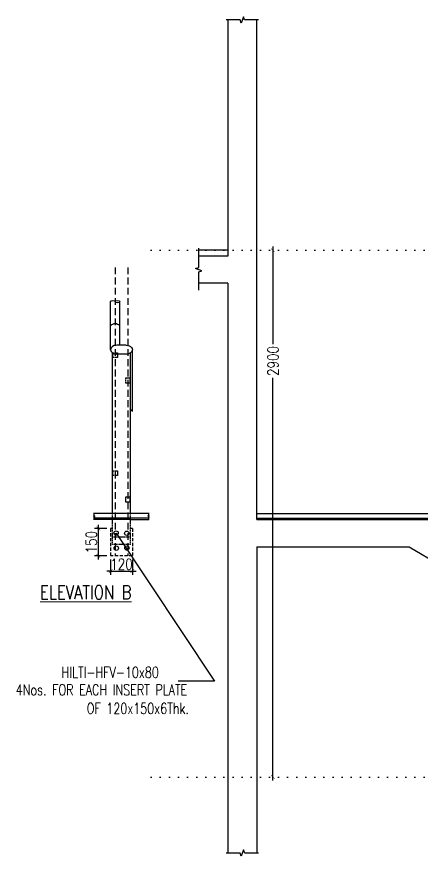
# Model space of a CAD drawing. Extents: x -32840 to 422982, y 280745 to 888746.
# Drawn here: x 371141 to 373369, y 468259 to 472880 of the extents above; entities that cross this region are included whole.
import ezdxf

# ---------------------------------------------------------------- set-up
doc = ezdxf.new("R2010")
doc.units = 0
doc.header["$LTSCALE"] = 1000
doc.header["$PDMODE"] = 3
for name, pattern in [('CONTINOUS', [0]), ('DASHED2', [0.375, 0.25, -0.125]), ('DOT', [0.25, 0, -0.25]), ('HIDDEN', [0.375, 0.25, -0.125]), ('HIDDEN2', [0.1875, 0.125, -0.0625])]:
    doc.linetypes.add(name, pattern=pattern)
doc.layers.get('Defpoints').update_dxf_attribs({"linetype": 'HIDDEN'})
for name, color, linetype in [('A-RAIL-ELE', 5, 'Continuous'), ('A-WALL', 7, 'CONTINOUS'), ('C-LEVL', 4, 'Continuous'), ('DIM', 11, 'Continuous'), ('HID', 8, 'HIDDEN'), ('Text', 7, 'Continuous')]:
    doc.layers.add(name, color=color, linetype=linetype)
doc.layers.add('STR-DIM', color=106, linetype='CONTINOUS', lineweight=5)
doc.styles.add('ROMANS', font='romans.shx', dxfattribs={"width": 0.8})
doc.dimstyles.new('110', dxfattribs={"dimscale": 20, "dimtxt": 3, "dimasz": 1, "dimexe": 1, "dimexo": 1, "dimgap": 0.4, "dimtad": 1, "dimdec": 0, "dimzin": 3, "dimdsep": 46, "dimtxsty": 'ROMANS', "dimblk": 'ARCHTICK', "dimcen": 0.0625, "dimdle": 1, "dimclrd": 3, "dimclre": 3, "dimclrt": 6, "dimadec": 0, "dimazin": 0, "dimtfac": 1, "dimtdec": 0, "dimtix": 1, "dimtmove": 1, "dimatfit": 3, "dimfxl": 1, "dimfrac": 2, "dimtolj": 1, "dimtzin": 3, "dimarcsym": 0})
doc.dimstyles.new('DIM20', dxfattribs={"dimscale": 20, "dimtxt": 2, "dimasz": 1.25, "dimexe": 1.5, "dimexo": 0.6, "dimgap": 0.5, "dimtad": 1, "dimdec": 0, "dimzin": 0, "dimdsep": 46, "dimtxsty": 'ROMANS', "dimblk": 'OBLIQUE', "dimcen": 0, "dimdle": 1.25, "dimclrd": 256, "dimclre": 256, "dimclrt": 4, "dimadec": 0, "dimazin": 0, "dimtfac": 1, "dimtdec": 0, "dimtmove": 0, "dimatfit": 3, "dimfxl": 1, "dimtolj": 1, "dimtzin": 0, "dimarcsym": 0})

# ---------------------------------------------------------------- blocks, each defined once
blk = doc.blocks.new('_ArchTick')
at = {"color": 0, "linetype": 'ByBlock', "const_width": 0.15}
blk.add_lwpolyline([(-0.5, -0.5), (0.5, 0.5)], dxfattribs=at)
blk = doc.blocks.new('*D2039')
at = {"layer": 'A-RAIL-ELE', "color": 3, "lineweight": -2, "transparency": 16777216}
for p, q in [((372551.2, 471614.8), (372551.2, 471077.6)), ((372551.2, 468674.8), (372551.2, 470892.5))]:
    blk.add_line(p, q, dxfattribs=at)
at = {"layer": 'Defpoints', "color": 0, "transparency": 16777216}
for p in [(372551.2, 471594.8), (372551.2, 468694.8), (372551.2, 468694.8)]:
    blk.add_point(p, dxfattribs=at)
at = {"layer": 'A-RAIL-ELE', "color": 3, "lineweight": -2, "transparency": 16777216, "xscale": 20, "yscale": 20, "zscale": 20}
for p, rotation in [((372551.2, 471594.8), 90), ((372551.2, 468694.8), 270)]:
    blk.add_blockref('_ArchTick', p, dxfattribs=dict(at, rotation=rotation))
at = {"layer": 'A-RAIL-ELE', "color": 6, "transparency": 16777216, "insert": (372552.6, 470985), "char_height": 60, "attachment_point": 5, "rotation": 90, "style": 'ROMANS'}
blk.add_mtext('\\A1;2900', dxfattribs=at)
blk = doc.blocks.new('_Oblique')
at = {"color": 0, "linetype": 'ByBlock', "lineweight": -2}
blk.add_line((-0.5, -0.5), (0.5, 0.5), dxfattribs=at)
at = {"color": 0, "linetype": 'ByBlock'}
blk.add_line((-0.5, -0.5), (0.5, 0.5), dxfattribs=at)
blk = doc.blocks.new('*D2040')
at = {"layer": 'A-RAIL-ELE', "color": 3, "lineweight": -2, "transparency": 16777216}
for p, q in [((371637.6, 470062.8), (371569.8, 470062.8)), ((371589.8, 470082.8), (371589.8, 469892.8)), ((371637.6, 469912.8), (371569.8, 469912.8))]:
    blk.add_line(p, q, dxfattribs=at)
at = {"layer": 'Defpoints', "color": 0, "transparency": 16777216}
for p in [(371657.6, 470062.8, -0.9), (371589.8, 469912.8), (371657.6, 469912.8, -0.9)]:
    blk.add_point(p, dxfattribs=at)
at = {"layer": 'A-RAIL-ELE', "color": 3, "lineweight": -2, "transparency": 16777216, "xscale": 20, "yscale": 20, "zscale": 20}
for p, rotation in [((371589.8, 470062.8), 90), ((371589.8, 469912.8), 270)]:
    blk.add_blockref('_ArchTick', p, dxfattribs=dict(at, rotation=rotation))
at = {"layer": 'A-RAIL-ELE', "color": 6, "transparency": 16777216, "insert": (371551.8, 469987.8), "char_height": 60, "attachment_point": 5, "rotation": 90, "style": 'ROMANS'}
blk.add_mtext('\\A1;150', dxfattribs=at)
blk = doc.blocks.new('*D2041')
at = {"layer": 'A-RAIL-ELE', "color": 3, "lineweight": -2, "transparency": 16777216}
for p, q in [((371657.6, 469892.8), (371657.6, 469808.1)), ((371777.6, 469892.8), (371777.6, 469808.1)), ((371657.6, 469828.1), (371637.6, 469828.1)), ((371657.6, 469828.1), (371777.6, 469828.1)), ((371777.6, 469828.1), (371797.6, 469828.1))]:
    blk.add_line(p, q, dxfattribs=at)
at = {"layer": 'Defpoints', "color": 0, "transparency": 16777216}
for p in [(371657.6, 469912.8, -0.9), (371777.6, 469912.8, -0.9), (371777.6, 469828.1)]:
    blk.add_point(p, dxfattribs=at)
at = {"layer": 'A-RAIL-ELE', "color": 3, "lineweight": -2, "transparency": 16777216, "xscale": 20, "yscale": 20, "zscale": 20}
blk.add_blockref('_ArchTick', (371657.6, 469828.1), dxfattribs=at)
at = {"layer": 'A-RAIL-ELE', "color": 3, "lineweight": -2, "transparency": 16777216, "xscale": 20, "yscale": 20, "zscale": 20, "rotation": 180}
blk.add_blockref('_ArchTick', (371777.6, 469828.1), dxfattribs=at)
at = {"layer": 'A-RAIL-ELE', "color": 6, "transparency": 16777216, "insert": (371717.6, 469866.1), "char_height": 60, "attachment_point": 5, "style": 'ROMANS'}
blk.add_mtext('\\A1;120', dxfattribs=at)

msp = doc.modelspace()

# ---------------------------------------------------------------- linework, layer by layer
at = {"layer": 'A-WALL', "color": 1}
for p, q in [((372303.3, 472862.8), (372303.3, 471562.8)), ((372463.3, 470112.8), (372463.3, 472862.8)), ((372303.3, 471562.8), (372143.2, 471562.8)), ((372303.3, 471412.8), (372143.2, 471412.8)), ((372303.3, 471412.8), (372303.3, 468276.1)), ((371667.6, 470112.8), (371567.6, 470112.8)), ((371767.6, 470112.8), (371867.6, 470112.8)), ((372463.3, 470112.8), (373613.3, 470112.8)), ((372463.3, 469962.8), (373301.9, 469962.8)), ((372463.3, 469962.8), (373301.9, 469962.8)), ((372463.3, 469962.8), (372463.3, 468276.1)), ((373301.9, 469962.8), (375696.9, 468533.7))]:
    msp.add_line(p, q, dxfattribs=at)
at = {"layer": 'A-WALL', "color": 6}
for p, q in [((372303.3, 471594.8), (372143.2, 471594.8)), ((371657.6, 471047.1), (371657.6, 471311)), ((371707.6, 471072.1), (371707.6, 471311)), ((371744, 471072.1), (371691.1, 471072.1)), ((371777.6, 470708.3), (371777.6, 471047.1)), ((371744, 471022.1), (371691.1, 471022.1)), ((371744, 471022.1), (371691.1, 471022.1)), ((371767.6, 470112.8), (371667.6, 470112.8)), ((371777.6, 470062.8), (371767.6, 470062.8))]:
    msp.add_line(p, q, dxfattribs=at)
at = {"layer": 'A-WALL', "color": 4}
for p, q in [((371667.6, 470147.8), (371667.6, 471029.3)), ((371767.6, 470147.8), (371767.6, 471029.3))]:
    msp.add_line(p, q, dxfattribs=at)
at = {"layer": 'A-WALL', "color": 5}
for p, q in [((371867.6, 470144.8), (371567.6, 470144.8)), ((372463.3, 470144.8), (373663.3, 470144.8)), ((371867.6, 470119.8), (371567.6, 470119.8)), ((372463.3, 470119.8), (373663.3, 470119.8))]:
    msp.add_line(p, q, dxfattribs=at)
at = {"layer": 'A-WALL', "color": 4, "linetype": 'DASHED2', "ltscale": 0.025}
for p, q in [((371667.6, 469974.5), (371667.6, 470147.8)), ((371767.6, 469974.5), (371767.6, 470147.8)), ((371767.6, 470014.5), (371667.6, 470014.5)), ((371767.6, 469974.5), (371667.6, 469974.5))]:
    msp.add_line(p, q, dxfattribs=at)
at = {"layer": 'A-WALL', "color": 6, "linetype": 'HIDDEN', "ltscale": 0.07}
for p, q in [((371667.6, 470062.8), (371657.6, 470062.8)), ((371657.6, 470062.8), (371657.6, 469912.8)), ((371777.6, 470062.8), (371777.6, 469912.8)), ((371777.6, 469912.8), (371657.6, 469912.8))]:
    msp.add_line(p, q, dxfattribs=at)
at = {"layer": 'A-WALL', "color": 1, "elevation": 0}
for points in [[(372472.3, 472862.8), (372395.8, 472862.8), (372389.5, 472879.9), (372377, 472845.6), (372370.8, 472862.8), (372294.3, 472862.8)], [(372143.2, 471374.2), (372143.2, 471475.3), (372160.3, 471481.5), (372126, 471494), (372143.2, 471500.3), (372143.2, 471606.5)], [(372472.8, 468276.1), (372396.3, 468276.1), (372390, 468293.3), (372377.5, 468258.9), (372371.3, 468276.1), (372294.8, 468276.1)]]:
    msp.add_lwpolyline(points, dxfattribs=at)
at = {"layer": 'A-WALL', "color": 6, "linetype": 'HIDDEN2', "ltscale": 0.05, "elevation": 0}
for points in [[(371695.1, 471004.6), (371670.1, 471004.6), (371670.1, 471029.6), (371695.1, 471029.6)], [(371740.1, 470864.7), (371765.1, 470864.7), (371765.1, 470889.7), (371740.1, 470889.7)], [(371695.1, 470355.1), (371670.1, 470355.1), (371670.1, 470380.1), (371695.1, 470380.1)], [(371740.1, 470210.1), (371765.1, 470210.1), (371765.1, 470235.1), (371740.1, 470235.1)]]:
    msp.add_lwpolyline(points, close=True, dxfattribs=at)
at = {"layer": 'A-WALL', "color": 6, "linetype": 'Continuous', "elevation": 0}
for points in [[(371778.3, 470707.6), (371774.4, 470711.4), (371776, 470714.8), (371769.3, 470711.7), (371770.9, 470715), (371766.7, 470719.2)], [(371567.6, 470110.3), (371567.6, 470127.2), (371571.9, 470128.7), (371563.3, 470131.8), (371567.6, 470133.4), (371567.6, 470150)], [(371867.6, 470110.3), (371867.6, 470127.2), (371871.9, 470128.7), (371863.3, 470131.8), (371867.6, 470133.4), (371867.6, 470150)]]:
    msp.add_lwpolyline(points, dxfattribs=at)
at = {"layer": 'A-WALL', "color": 6}
msp.add_arc((371682.6, 471155), 34.6, 43.6738, 136.3262, dxfattribs=at)
at = {"layer": 'A-WALL', "color": 6, "extrusion": (0, 0, -1)}
for centre, major_axis, ratio, start_param, end_param in [((371670.1, 471311), (12.5, 0), 0.517738, 3.141593, 6.283185), ((371744, 471047.1), (33.5, 0), 0.745646, 4.712389, 7.853982)]:
    msp.add_ellipse(centre, major_axis=major_axis, ratio=ratio, start_param=start_param, end_param=end_param, dxfattribs=at)
at = {"layer": 'A-WALL', "color": 6}
msp.add_ellipse((371695.1, 471311), major_axis=(-12.5, 0), ratio=0.517738, dxfattribs=at)
msp.add_ellipse((371691.1, 471047.1), major_axis=(-33.5, 0), ratio=0.745646, start_param=-1.570796, end_param=1.570796, dxfattribs=at)
at = {"layer": 'C-LEVL', "color": 8, "linetype": 'DOT', "lineweight": -2, "ltscale": 0.2}
for p, q in [((371881.4, 471594.8), (377751.6, 471594.8)), ((371881.4, 468694.8), (377751.6, 468694.8))]:
    msp.add_line(p, q, dxfattribs=at)
at = {"layer": 'DIM', "color": 6, "linetype": 'Continuous', "ltscale": 2}
for centre in [(371688.1, 470037.6, 0.5), (371746.4, 470037, 0.5), (371688.8, 469954.7, 0.5), (371747.8, 469955.4, 0.5)]:
    msp.add_circle(centre, 12, dxfattribs=at)
at = {"layer": 'HID', "ltscale": 0.15}
for p, q in [((371682.6, 471500.5), (371682.6, 469912.8)), ((371752.6, 471500.5), (371752.6, 469912.8))]:
    msp.add_line(p, q, dxfattribs=at)

# ---------------------------------------------------------------- texts
at = {"layer": 'Text', "style": 'ROMANS', "width": 0.75}
for s, p in [('HILTI-HFV-10x80', (371387.5, 469241.2, 1.4)), ('4Nos. FOR EACH INSERT PLATE  ', (371134.9, 469145, 1.4)), ('OF 120x150x6Thk. ', (371526, 469042.5, 1.4))]:
    msp.add_text(s, height=60, dxfattribs=at).set_placement(p)
at = {"layer": 'Text', "lineweight": 0, "ltscale": 0.5, "insert": (371268.9, 469749.4), "char_height": 75, "width": 846.712, "attachment_point": 1, "style": 'ROMANS'}
msp.add_mtext('{\\LELEVATION B}', dxfattribs=at)

# ---------------------------------------------------------------- dimensions: what is measured, and where the dimension line sits
at = {"layer": 'A-RAIL-ELE'}
dim = msp.add_linear_dim(base=(372551.2, 468694.8), p1=(372551.2, 471594.8), p2=(372551.2, 468694.8), angle=90, dimstyle='110', override={"dimtmove": 2}, dxfattribs=at)
dim.commit()
dim.dimension.update_dxf_attribs({"geometry": '*D2039', "text_midpoint": (372552.6, 470985), "dimtype": 160})
dim = msp.add_linear_dim(base=(371589.8, 469912.8, 0.9), p1=(371657.6, 470062.8), p2=(371657.6, 469912.8), angle=90, dimstyle='110', override={"dimtmove": 2}, dxfattribs=at)
dim.commit()
dim.dimension.update_dxf_attribs({"geometry": '*D2040', "text_midpoint": (371551.8, 469987.8, 0.9)})
dim = msp.add_linear_dim(base=(371777.6, 469828.1, 0.9), p1=(371657.6, 469912.8), p2=(371777.6, 469912.8), dimstyle='110', override={"dimtmove": 2}, dxfattribs=at)
dim.commit()
dim.dimension.update_dxf_attribs({"geometry": '*D2041', "text_midpoint": (371717.6, 469866.1, 0.9)})

# ---------------------------------------------------------------- leaders
at = {"layer": 'STR-DIM'}
msp.add_leader([(371688.1, 470037.6, 1.4), (372229.3, 469222.8, 1.4), (372029.5, 469222.4, 1.4)], dimstyle='DIM20', override={"dimasz": 1.5}, dxfattribs=at)

doc.saveas('drawing.dxf')
